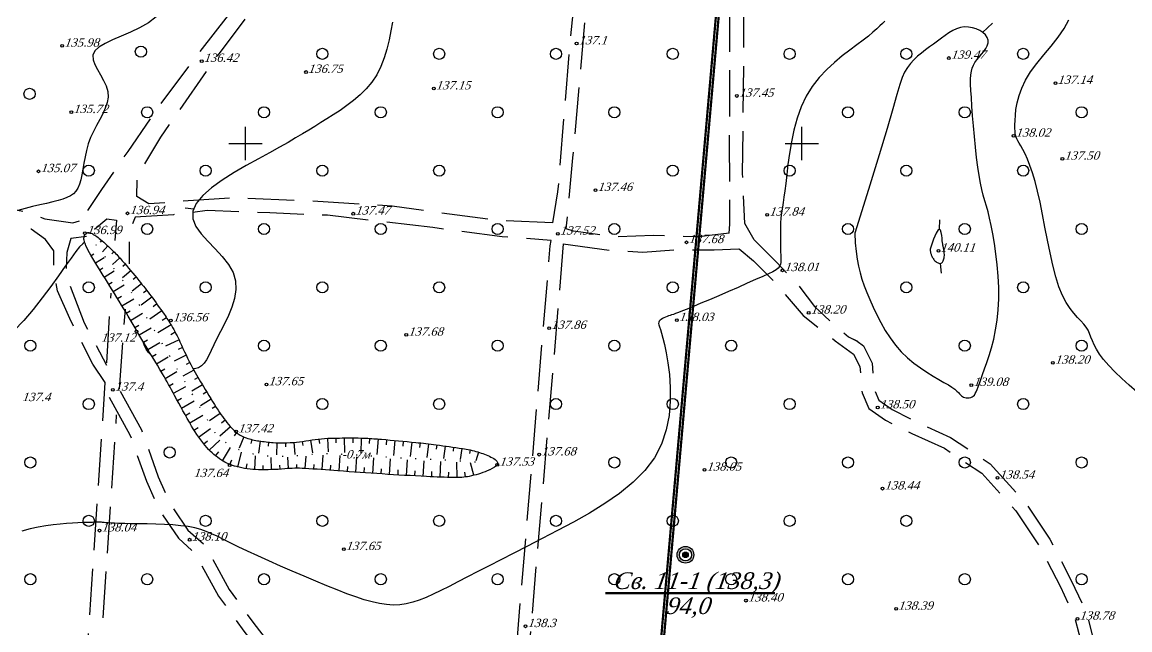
# Model space of a CAD drawing. Header units: millimetres. Extents: x 1400 to 4853, y -623 to 1865.
# Drawn here: x 2636.3 to 2755.8, y 1560.8 to 1626.4 of the extents above; entities that cross this region are included whole.
import ezdxf

# ---------------------------------------------------------------- set-up
doc = ezdxf.new("R2010")
doc.units = ezdxf.units.MM
doc.linetypes.add('ADOT1', pattern=[1.6, 0.1, -1.5])
doc.linetypes.add('AHIDDEN4', pattern=[7, 5, -2])
for name, color, linetype in [('CONT-MNR', 7, 'Continuous'), ('кресты', 7, 'Continuous'), ('ПИКЕТЫ', 7, 'Continuous'), ('РАСТИТ', 7, 'Continuous'), ('РЕЛЬЕФ', 7, 'Continuous'), ('Скважины', 7, 'Continuous'), ('Скважины_2011', 7, 'Continuous'), ('СІТУАЦІЯ', 7, 'Continuous')]:
    doc.layers.add(name, color=color, linetype=linetype)
doc.styles.add('universw', font='timesi.ttf', dxfattribs={"oblique": 10})

# ---------------------------------------------------------------- blocks, each defined once
blk = doc.blocks.new('372')
blk.add_circle((0, 0), 1)
blk = doc.blocks.new('368')
at = {"color": 0, "linetype": 'Continuous'}
blk.add_blockref('372', (0, 0), dxfattribs=at)
blk = doc.blocks.new('Свкажины')
at = {"layer": 'Скважины', "linetype": 'Continuous'}
h = blk.add_hatch(color=5, dxfattribs=at)
h.paths.add_polyline_path([(-3, 0, 1), (3, 0, 1)])
h.paths.add_polyline_path([(2.2, 0, -1), (-2.2, 0, -1)], flags=16)
at = {"layer": 'Скважины', "linetype": 'Continuous', "lineweight": 50}
h = blk.add_hatch(color=2, dxfattribs=at)
edge = h.paths.add_edge_path()
edge.add_arc((0, 0), 1, 0, 360)
at = {"layer": 'Скважины', "color": 0, "linetype": 'Continuous'}
for radius in [3, 2.2, 1]:
    blk.add_circle((0, 0), radius, dxfattribs=at)

msp = doc.modelspace()

# ---------------------------------------------------------------- linework, layer by layer
at = {"color": 6, "linetype": 'Continuous', "lineweight": 60, "flags": 128}
msp.add_lwpolyline([(3144.4144, 1622.5005, 0.24, 0.24, 0), (3032.8199, 1555.7907, 0.24, 0.24, 0), (3018.8744, 1523.7908, 0.24, 0.24, 0), (2987.3207, 1481.6199, 0.24, 0.24, 0), (2991.6614, 1385.4672, 0.24, 0.24, 0), (2843.9613, 1431.7361, 0.24, 0.24, 0), (2695.2589, 1447.0788, 0.24, 0.24, 0), (2711.2688, 1628.8933, 0.24, 0.24, 0), (2712.5497, 1675.7396, 0, 0, 0), (2806.1021, 1678.0284, 0.24, 0.24, 0), (2909.7376, 1712.7799, 0.24, 0.24, 0), (2967.6908, 1719.2535, 0.24, 0.24, 0), (3085.4663, 1716.8193, 0.24, 0.24, 0), (3121.1623, 1734.8067, 0.24, 0.24, 0), (3144.4153, 1734.688, 0.24, 0.24, 0)], format="xyseb", dxfattribs=at)
at = {"color": 1, "linetype": 'Continuous', "lineweight": 211, "const_width": 0.24, "flags": 128}
msp.add_lwpolyline([(2712.8418, 1675.4467), (2806.1546, 1677.7296), (2909.8027, 1712.4853), (2967.7044, 1718.9532), (3084.808, 1716.5431), (3133.365, 1615.9104), (3032.5835, 1555.9992), (3018.6133, 1523.9427), (2987.0162, 1481.7136), (2991.3424, 1385.8815), (2844.0222, 1432.0314), (2695.5837, 1447.3469), (2711.5685, 1628.8761)], close=True, dxfattribs=at)
at = {"layer": 'CONT-MNR', "color": 30, "linetype": 'Continuous', "flags": 128}
for points in [[(2650.7361, 1626.9687), (2649.8857, 1626.3296), (2648.9376, 1625.7799), (2647.9436, 1625.3004), (2646.9555, 1624.872), (2646.0253, 1624.4757), (2645.2049, 1624.0924), (2644.5461, 1623.703), (2644.1009, 1623.2885), (2643.9035, 1622.834), (2643.9186, 1622.3411), (2644.0931, 1621.8157), (2644.3739, 1621.2637), (2644.7081, 1620.6909), (2645.0427, 1620.1032), (2645.3246, 1619.5065), (2645.5009, 1618.9064), (2645.5319, 1618.3076), (2645.4321, 1617.7083), (2645.2292, 1617.1054), (2644.951, 1616.4959), (2644.6254, 1615.8766), (2644.2801, 1615.2445), (2643.9429, 1614.5964), (2643.6417, 1613.9293), (2643.3975, 1613.2427), (2643.2048, 1612.5469), (2643.0513, 1611.8545), (2642.9248, 1611.1784), (2642.8128, 1610.5315), (2642.7032, 1609.9265), (2642.5838, 1609.3762), (2642.4421, 1608.8936), (2642.267, 1608.4874), (2642.0513, 1608.1507), (2641.789, 1607.8727), (2641.4739, 1607.6426), (2641.0999, 1607.4494), (2640.661, 1607.2822), (2640.151, 1607.1304), (2639.5638, 1606.9829), (2638.8977, 1606.83), (2638.1685, 1606.6663), (2637.3967, 1606.4874), (2636.6023, 1606.289), (2635.8057, 1606.0668)], [(2729.3307, 1626.5007), (2729.0726, 1626.2571), (2728.7829, 1625.9775), (2728.4457, 1625.6588), (2728.0451, 1625.2983), (2727.5651, 1624.8931), (2726.9897, 1624.4401), (2726.3105, 1623.9359), (2725.5486, 1623.374), (2724.7328, 1622.7476), (2723.8918, 1622.0494), (2723.0542, 1621.2726), (2722.2488, 1620.4101), (2721.5041, 1619.4549), (2720.849, 1618.3999), (2720.305, 1617.2449), (2719.8651, 1616.0167), (2719.5155, 1614.7488), (2719.242, 1613.4748), (2719.0309, 1612.2281), (2718.8679, 1611.0424), (2718.7393, 1609.9512), (2718.6309, 1608.988), (2718.5313, 1608.1763), (2718.4389, 1607.4992), (2718.3546, 1606.9299), (2718.2792, 1606.4414), (2718.2136, 1606.0068), (2718.1587, 1605.5993), (2718.1153, 1605.1918), (2718.0845, 1604.7576), (2718.0663, 1604.2769), (2718.059, 1603.7593), (2718.0599, 1603.2213), (2718.0665, 1602.6797), (2718.0763, 1602.1511), (2718.0867, 1601.6524), (2718.0951, 1601.2001), (2718.0991, 1600.8109), (2718.0931, 1600.4957), (2718.06, 1600.2415), (2717.9796, 1600.0297), (2717.8318, 1599.8414), (2717.5965, 1599.6579), (2717.2535, 1599.4604), (2716.7828, 1599.2302), (2716.1641, 1598.9485), (2715.3875, 1598.6026), (2714.4836, 1598.2042), (2713.4933, 1597.771), (2712.4572, 1597.3208), (2711.4163, 1596.8712), (2710.4112, 1596.4402), (2709.4829, 1596.0453), (2708.672, 1595.7043), (2708.0089, 1595.4303), (2707.4827, 1595.2181), (2707.072, 1595.0575), (2706.7553, 1594.9387), (2706.5112, 1594.8515), (2706.3183, 1594.7861), (2706.1552, 1594.7324), (2706.0005, 1594.6805), (2705.8376, 1594.622), (2705.6688, 1594.5556), (2705.5014, 1594.4814), (2705.3424, 1594.3998), (2705.1991, 1594.3109), (2705.0787, 1594.2152), (2704.9882, 1594.1127), (2704.9348, 1594.0038), (2704.9239, 1593.8844), (2704.9532, 1593.7331), (2705.0183, 1593.524), (2705.1152, 1593.2315), (2705.2397, 1592.8298), (2705.3875, 1592.2932), (2705.5545, 1591.5958), (2705.7364, 1590.7119), (2705.9238, 1589.6266), (2706.0853, 1588.3684), (2706.1844, 1586.9765), (2706.1845, 1585.4902), (2706.0491, 1583.9488), (2705.7416, 1582.3917), (2705.2253, 1580.858), (2704.4636, 1579.3871), (2703.4341, 1578.0106), (2702.1706, 1576.7293), (2700.7206, 1575.5363), (2699.1322, 1574.4248), (2697.453, 1573.388), (2695.7309, 1572.4189), (2694.0136, 1571.5108), (2692.349, 1570.6566), (2690.7763, 1569.8508), (2689.3009, 1569.0917), (2687.9196, 1568.3789), (2686.6292, 1567.7119), (2685.4266, 1567.0904), (2684.3086, 1566.5139), (2683.272, 1565.9819), (2682.3137, 1565.494), (2681.4289, 1565.0506), (2680.6069, 1564.6545), (2679.8352, 1564.3097), (2679.1015, 1564.0198), (2678.3933, 1563.7887), (2677.6983, 1563.6201), (2677.0042, 1563.5177), (2676.2984, 1563.4855), (2675.5695, 1563.5257), (2674.8088, 1563.6361), (2674.0084, 1563.8129), (2673.1606, 1564.0523), (2672.2576, 1564.3507), (2671.2913, 1564.7042), (2670.2542, 1565.1093), (2669.1382, 1565.5622), (2667.9417, 1566.0577), (2666.6876, 1566.5855), (2665.4047, 1567.1337), (2664.1221, 1567.6905), (2662.8687, 1568.2441), (2661.6734, 1568.7825), (2660.5652, 1569.2941), (2659.5731, 1569.7669), (2658.7161, 1570.1915), (2657.9732, 1570.5679), (2657.3137, 1570.8984), (2656.7066, 1571.1854), (2656.1213, 1571.4311), (2655.5268, 1571.638), (2654.8923, 1571.8083), (2654.187, 1571.9444), (2653.3899, 1572.049), (2652.5194, 1572.1262), (2651.6036, 1572.1808), (2650.6709, 1572.2173), (2649.7494, 1572.2401), (2648.8674, 1572.254), (2648.0531, 1572.2636), (2647.3348, 1572.2733), (2646.7335, 1572.2868), (2646.2422, 1572.3038), (2645.8468, 1572.3232), (2645.5329, 1572.3438), (2645.2866, 1572.3643), (2645.0935, 1572.3834), (2644.9395, 1572.4001), (2644.8105, 1572.4131), (2644.6927, 1572.4215), (2644.5744, 1572.4255), (2644.4442, 1572.4257), (2644.2908, 1572.4225), (2644.1031, 1572.4166), (2643.8695, 1572.4084), (2643.5789, 1572.3985), (2643.2199, 1572.3874), (2642.7841, 1572.3749), (2642.2743, 1572.357), (2641.6962, 1572.3291), (2641.0555, 1572.2865), (2640.3579, 1572.2245), (2639.609, 1572.1385), (2638.8146, 1572.0237), (2637.9803, 1571.8754), (2637.1124, 1571.6893), (2636.2191, 1571.4621)], [(2756.5028, 1586.4813), (2755.6917, 1587.2094), (2754.8979, 1587.9384), (2754.1508, 1588.6529), (2753.4798, 1589.3376), (2752.9145, 1589.9771), (2752.475, 1590.5597), (2752.1451, 1591.088), (2751.8997, 1591.5684), (2751.7134, 1592.0073), (2751.5608, 1592.4109), (2751.4166, 1592.7858), (2751.2555, 1593.1381), (2751.0522, 1593.4742), (2750.7877, 1593.8035), (2750.4684, 1594.1466), (2750.1071, 1594.5273), (2749.7163, 1594.9693), (2749.3089, 1595.4962), (2748.8976, 1596.1318), (2748.4951, 1596.8997), (2748.1142, 1597.8237), (2747.7644, 1598.9165), (2747.4433, 1600.148), (2747.1452, 1601.477), (2746.8647, 1602.8624), (2746.5961, 1604.263), (2746.3339, 1605.6378), (2746.0725, 1606.9456), (2745.8062, 1608.1453), (2745.5316, 1609.2045), (2745.2525, 1610.1252), (2744.975, 1610.9181), (2744.7051, 1611.594), (2744.4487, 1612.1637), (2744.2118, 1612.6377), (2744.0004, 1613.027), (2743.8205, 1613.3421), (2743.6763, 1613.5954), (2743.5654, 1613.8057), (2743.4836, 1613.9932), (2743.4267, 1614.1783), (2743.3905, 1614.3814), (2743.371, 1614.6226), (2743.3639, 1614.9224), (2743.3651, 1615.301), (2743.3741, 1615.7738), (2743.4051, 1616.3359), (2743.476, 1616.9774), (2743.6049, 1617.6886), (2743.8096, 1618.4596), (2744.108, 1619.2805), (2744.5181, 1620.1414), (2745.0578, 1621.0326), (2745.732, 1621.945), (2746.493, 1622.8732), (2747.2801, 1623.8128), (2748.0325, 1624.7593), (2748.6895, 1625.7081), (2749.1903, 1626.6547)], [(2726.0768, 1603.6195), (2726.1377, 1602.5604), (2726.2242, 1601.6279), (2726.3381, 1600.7959), (2726.4813, 1600.0382), (2726.6556, 1599.3287), (2726.8629, 1598.6412), (2727.1051, 1597.9495), (2727.384, 1597.2274), (2727.7014, 1596.4558), (2728.0586, 1595.6438), (2728.4566, 1594.8073), (2728.8966, 1593.9625), (2729.3799, 1593.1255), (2729.9074, 1592.3121), (2730.4803, 1591.5387), (2731.0999, 1590.8211), (2731.7638, 1590.172), (2732.4569, 1589.59), (2733.1605, 1589.0703), (2733.8559, 1588.6078), (2734.5246, 1588.1978), (2735.148, 1587.8354), (2735.7074, 1587.5157), (2736.1842, 1587.2338), (2736.5655, 1586.9853), (2736.861, 1586.7675), (2737.0861, 1586.5782), (2737.2563, 1586.4153), (2737.387, 1586.2764), (2737.4936, 1586.1594), (2737.5915, 1586.0622), (2737.6961, 1585.9823), (2737.8194, 1585.9184), (2737.9597, 1585.8713), (2738.1118, 1585.8426), (2738.2706, 1585.8339), (2738.4308, 1585.8469), (2738.5873, 1585.883), (2738.7349, 1585.9438), (2738.8684, 1586.031), (2738.9848, 1586.1471), (2739.0891, 1586.2985), (2739.1886, 1586.4924), (2739.2904, 1586.7364), (2739.4016, 1587.0377), (2739.5295, 1587.4036), (2739.6813, 1587.8416), (2739.864, 1588.359), (2740.0816, 1588.9614), (2740.3241, 1589.6474), (2740.5784, 1590.4141), (2740.8312, 1591.2585), (2741.0695, 1592.1775), (2741.2799, 1593.1681), (2741.4492, 1594.2273), (2741.5642, 1595.352), (2741.6155, 1596.5355), (2741.6079, 1597.7564), (2741.5502, 1598.9894), (2741.451, 1600.2095), (2741.3189, 1601.3914), (2741.1626, 1602.5099), (2740.9907, 1603.5399), (2740.812, 1604.4562), (2740.6336, 1605.2437), (2740.4577, 1605.9276), (2740.285, 1606.5429), (2740.116, 1607.1249), (2739.9514, 1607.7088), (2739.792, 1608.3298), (2739.6385, 1609.023), (2739.4914, 1609.8237), (2739.3516, 1610.7551), (2739.22, 1611.7931), (2739.0975, 1612.9017), (2738.9853, 1614.0449), (2738.8842, 1615.1867), (2738.7953, 1616.291), (2738.7196, 1617.3218), (2738.6581, 1618.2431), (2738.6124, 1619.028), (2738.5858, 1619.6863), (2738.5824, 1620.2368), (2738.6061, 1620.6983), (2738.6611, 1621.0896), (2738.7512, 1621.4297), (2738.8804, 1621.7374), (2739.0528, 1622.0315), (2739.2685, 1622.3276), (2739.5119, 1622.6276), (2739.7636, 1622.9303), (2740.0042, 1623.2345), (2740.2143, 1623.5388), (2740.3744, 1623.8419), (2740.4652, 1624.1427), (2740.4673, 1624.4396), (2740.3669, 1624.7303), (2740.1734, 1625.0071), (2739.9019, 1625.2609), (2739.5674, 1625.4828), (2739.1852, 1625.6638), (2738.7702, 1625.7951), (2738.3375, 1625.8675), (2737.9023, 1625.8722), (2737.4765, 1625.8035), (2737.0603, 1625.6682), (2736.6505, 1625.4765), (2736.244, 1625.2387), (2735.838, 1624.9649), (2735.4292, 1624.6652), (2735.0147, 1624.3498), (2734.5914, 1624.029), (2734.1581, 1623.7099), (2733.721, 1623.3881), (2733.288, 1623.0562), (2732.867, 1622.7069), (2732.466, 1622.3328), (2732.093, 1621.9265), (2731.7558, 1621.4807), (2731.4626, 1620.9879), (2731.2102, 1620.4197), (2730.9523, 1619.6626), (2730.6316, 1618.5821), (2730.1905, 1617.0437), (2729.5719, 1614.9128), (2728.7183, 1612.0548), (2727.5724, 1608.3352), (2726.0768, 1603.6195)], [(2734.2113, 1601.9085), (2734.2174, 1601.8036), (2734.2259, 1601.7112), (2734.2372, 1601.6287), (2734.2514, 1601.5536), (2734.2687, 1601.4833), (2734.2892, 1601.4152), (2734.3132, 1601.3466), (2734.3409, 1601.2751), (2734.3724, 1601.1986), (2734.4081, 1601.1179), (2734.4486, 1601.0346), (2734.4942, 1600.9499), (2734.5454, 1600.8654), (2734.6026, 1600.7825), (2734.6662, 1600.7026), (2734.7367, 1600.6271), (2734.8141, 1600.5576), (2734.8969, 1600.4958), (2734.9834, 1600.4432), (2735.0714, 1600.4015), (2735.1593, 1600.3726), (2735.2451, 1600.358), (2735.3269, 1600.3595), (2735.4029, 1600.3788), (2735.4715, 1600.4169), (2735.5323, 1600.4725), (2735.5855, 1600.5437), (2735.6311, 1600.6286), (2735.669, 1600.7254), (2735.6994, 1600.8319), (2735.7222, 1600.9465), (2735.7375, 1601.067), (2735.7454, 1601.1916), (2735.7468, 1601.3181), (2735.7426, 1601.4443), (2735.7338, 1601.5678), (2735.7213, 1601.6866), (2735.7062, 1601.7982), (2735.6893, 1601.9006), (2735.6716, 1601.9915), (2735.6538, 1602.0706), (2735.6358, 1602.1457), (2735.6171, 1602.2268), (2735.5972, 1602.3235), (2735.5757, 1602.4458), (2735.5523, 1602.6035), (2735.5263, 1602.8064), (2735.4975, 1603.0642), (2735.4635, 1603.3745), (2735.4153, 1603.6846), (2735.3418, 1603.9298), (2735.232, 1604.0451), (2735.075, 1603.9655), (2734.8599, 1603.6262), (2734.5757, 1602.9621), (2734.2113, 1601.9085)]]:
    msp.add_lwpolyline(points, dxfattribs=at)
at = {"layer": 'CONT-MNR', "color": 30, "linetype": 'Continuous', "elevation": 41.1}
for points in [[(2676.2144, 1626.4063), (2676.052, 1625.4522), (2675.8576, 1624.4735), (2675.6192, 1623.4908), (2675.3249, 1622.5244), (2674.9624, 1621.5951), (2674.5197, 1620.7233), (2673.9897, 1619.925), (2673.3845, 1619.198), (2672.7213, 1618.5358), (2672.0171, 1617.9316), (2671.2891, 1617.3789), (2670.5544, 1616.8709), (2669.83, 1616.401), (2669.1331, 1615.9626), (2668.4737, 1615.548), (2667.8332, 1615.1458), (2667.1859, 1614.7438), (2666.5064, 1614.3295), (2665.7688, 1613.8906), (2664.9476, 1613.4149), (2664.0172, 1612.8898), (2662.9518, 1612.3032), (2661.7418, 1611.6467), (2660.4416, 1610.9281), (2659.1213, 1610.1593), (2657.8512, 1609.3522), (2656.7016, 1608.5187), (2655.7427, 1607.6707), (2655.0448, 1606.82), (2654.6781, 1605.9785), (2654.6875, 1605.1549), (2655.0153, 1604.3452), (2655.5788, 1603.542), (2656.2949, 1602.7381), (2657.0807, 1601.9263), (2657.8532, 1601.0992), (2658.5294, 1600.2496), (2659.0265, 1599.3702), (2659.2822, 1598.4575), (2659.3179, 1597.5221), (2659.1757, 1596.5784), (2658.8977, 1595.641), (2658.526, 1594.7242), (2658.1026, 1593.8425), (2657.6699, 1593.0102), (2657.2697, 1592.2418), (2656.9337, 1591.5495), (2656.6507, 1590.9365), (2656.3991, 1590.404), (2656.1573, 1589.953), (2655.9035, 1589.5846), (2655.6162, 1589.3), (2655.2735, 1589.1002), (2654.8539, 1588.9862), (2654.721, 1588.9787)], [(2643.0097, 1602.631), (2642.7953, 1602.4714), (2642.4617, 1602.1277), (2642.0506, 1601.6236), (2641.5388, 1600.9347), (2640.9097, 1600.0489), (2640.1717, 1599.0025), (2639.3398, 1597.8442), (2638.429, 1596.6226), (2637.4541, 1595.3863), (2636.43, 1594.1839), (2635.3716, 1593.064)], [(2650.2204, 1590.4159), (2649.882, 1590.7337), (2649.6243, 1591.086), (2649.4445, 1591.4678), (2649.3249, 1591.888), (2649.3168, 1591.9373)]]:
    msp.add_lwpolyline(points, dxfattribs=at)
at = {"layer": 'CONT-MNR', "color": 30, "linetype": 'Continuous', "flags": 128}
for points, elevation in [([(2739.8702, 1625.2819), (2740.9356, 1626.2861)], 41.7), ([(2654.7736, 1606.1977), (2653.8387, 1606.3094)], 41.1), ([(2735.232, 1604.0451), (2735.2751, 1605.0693)], 42), ([(2735.3032, 1600.3591), (2735.4184, 1599.2855)], 42)]:
    msp.add_lwpolyline(points, dxfattribs=dict(at, elevation=elevation))
at = {"layer": 'кресты', "color": 3, "linetype": 'Continuous'}
for p, q in [((2660.3623, 1611.5067), (2660.3623, 1615.1067)), ((2720.3623, 1611.5067), (2720.3623, 1615.1067)), ((2658.5623, 1613.3067), (2662.1623, 1613.3067)), ((2718.5623, 1613.3067), (2722.1623, 1613.3067))]:
    msp.add_line(p, q, dxfattribs=at)
at = {"layer": 'ПИКЕТЫ', "color": 7, "linetype": 'Continuous'}
for centre in [(2640.5859, 1623.8347), (2696.0781, 1624.0833), (2655.6308, 1622.1912), (2736.231, 1622.5203), (2666.8878, 1621.0065), (2680.6733, 1619.2217), (2747.7272, 1619.8181), (2713.3616, 1618.4232), (2641.5685, 1616.6698), (2743.2189, 1614.1134), (2748.4786, 1611.6364), (2638.0313, 1610.29), (2698.1209, 1608.2636), (2647.6393, 1605.7579), (2671.9848, 1605.7184), (2716.6408, 1605.6042), (2643.0291, 1603.6051), (2694.0533, 1603.5573), (2707.9373, 1602.6286), (2735.1061, 1601.7203), (2718.2697, 1599.6064), (2652.3093, 1594.1922), (2706.8946, 1594.219), (2721.1101, 1595.0269), (2648.601, 1592.9906), (2693.1104, 1593.3726), (2677.7027, 1592.6372), (2747.457, 1589.6146), (2662.6223, 1587.2917), (2738.6566, 1587.2159), (2646.044, 1586.7164), (2728.5569, 1584.7982), (2659.339, 1582.2037), (2692.0413, 1579.7158), (2658.652, 1578.5847), (2687.5219, 1578.6074), (2709.8815, 1578.0768), (2741.4703, 1577.2073), (2729.0825, 1576.0458), (2644.6058, 1571.5155), (2654.3323, 1570.5343), (2670.9552, 1569.5079), (2714.3481, 1563.9571), (2730.5427, 1563.0652), (2750.104, 1561.9968), (2690.5618, 1561.1885)]:
    msp.add_circle(centre, 0.15, dxfattribs=at)
at = {"layer": 'РЕЛЬЕФ', "color": 7, "linetype": 'Continuous'}
for p, q in [((2643.2678, 1603.6436), (2643.2713, 1603.6354)), ((2642.9474, 1602.8672), (2642.9562, 1602.8691)), ((2644.1041, 1603.3914), (2644.0899, 1603.3684)), ((2644.8301, 1602.8425), (2644.6735, 1602.6625)), ((2643.2647, 1602.0155), (2643.289, 1602.0272)), ((2643.6982, 1601.2142), (2643.9871, 1601.386)), ((2645.5082, 1602.2338), (2644.923, 1601.6017)), ((2646.1672, 1601.6043), (2645.936, 1601.3709)), ((2644.1663, 1600.4324), (2645.1104, 1601.0014)), ((2646.7971, 1600.9459), (2646.0004, 1600.2237)), ((2647.3955, 1600.2587), (2647.1079, 1600.0129)), ((2644.6391, 1599.6533), (2644.9765, 1599.8594)), ((2645.1165, 1598.877), (2646.1881, 1599.5405)), ((2647.9842, 1599.563), (2647.0723, 1598.7992)), ((2648.5659, 1598.8615), (2648.2462, 1598.5991)), ((2645.5983, 1598.1035), (2645.9731, 1598.3371)), ((2646.0785, 1597.3289), (2647.2594, 1598.0572)), ((2649.14, 1598.1538), (2648.1289, 1597.3463)), ((2646.5549, 1596.5521), (2646.9662, 1596.803)), ((2647.0277, 1595.773), (2648.2958, 1596.5385)), ((2650.2531, 1596.7107), (2649.1002, 1595.8514)), ((2649.7026, 1597.4369), (2649.3438, 1597.1602)), ((2650.7924, 1595.9761), (2650.3825, 1595.6796)), ((2647.4968, 1594.9917), (2647.924, 1595.2469)), ((2647.9639, 1594.2093), (2649.2429, 1594.9723)), ((2651.3212, 1595.2339), (2650.0229, 1594.3228)), ((2651.837, 1594.4826), (2651.3814, 1594.1808)), ((2648.4306, 1593.4265), (2648.8562, 1593.68)), ((2648.8969, 1592.6435), (2650.1713, 1593.4018)), ((2652.3254, 1593.7133), (2650.9037, 1592.8489)), ((2652.7777, 1592.9223), (2652.2914, 1592.6625)), ((2649.3626, 1591.8602), (2649.7868, 1592.1123)), ((2649.8281, 1591.0767), (2651.0988, 1591.8313)), ((2653.184, 1592.1067), (2651.7297, 1591.4337)), ((2650.2933, 1590.2931), (2650.7163, 1590.5441)), ((2653.5603, 1591.2768), (2653.1024, 1591.0644)), ((2650.7582, 1589.5093), (2652.0256, 1590.2608)), ((2653.9535, 1590.4547), (2652.6619, 1589.818)), ((2654.3661, 1589.6421), (2653.9566, 1589.4281)), ((2651.2228, 1588.7253), (2651.6448, 1588.9753)), ((2651.685, 1587.9399), (2652.9586, 1588.6786)), ((2654.7974, 1588.8394), (2653.6126, 1588.1879)), ((2652.1364, 1587.1482), (2652.5682, 1587.3903)), ((2652.576, 1586.35), (2653.9046, 1587.069)), ((2655.7008, 1587.2565), (2654.5595, 1586.5809)), ((2655.2428, 1588.0444), (2654.857, 1587.8241)), ((2653.0082, 1585.5477), (2653.4605, 1585.7929)), ((2656.6466, 1585.6985), (2655.5046, 1584.9899)), ((2656.1699, 1586.4752), (2655.7906, 1586.2449)), ((2653.4454, 1584.7481), (2654.8214, 1585.507)), ((2657.1308, 1584.9265), (2656.7468, 1584.683)), ((2653.8884, 1583.9517), (2654.3517, 1584.2117)), ((2654.3371, 1583.1586), (2655.7364, 1583.957)), ((2657.6261, 1584.1616), (2656.4702, 1583.3771)), ((2658.1595, 1583.4229), (2657.7694, 1583.1235)), ((2654.7981, 1582.3725), (2655.2558, 1582.6569)), ((2655.3029, 1581.614), (2656.5914, 1582.531)), ((2658.7351, 1582.7165), (2657.6018, 1581.7231)), ((2655.8542, 1580.8885), (2656.2494, 1581.2088)), ((2656.4529, 1580.2019), (2657.5763, 1581.2862)), ((2659.4, 1582.0955), (2659.1192, 1581.7273)), ((2660.1815, 1581.6311), (2659.6586, 1580.4302)), ((2661.0469, 1581.3486), (2660.9389, 1580.9241)), ((2661.9413, 1581.1763), (2661.7544, 1579.8591)), ((2662.846, 1581.067), (2662.8019, 1580.6254)), ((2663.7546, 1580.9984), (2663.6994, 1579.6954)), ((2664.6657, 1580.9943), (2664.6782, 1580.5624)), ((2665.5756, 1581.0435), (2665.6785, 1579.7416)), ((2666.4818, 1581.138), (2666.5387, 1580.6997)), ((2667.3826, 1581.2758), (2667.5978, 1579.926)), ((2668.2858, 1581.3968), (2668.3369, 1580.9261)), ((2669.1938, 1581.4727), (2669.2798, 1580.0044)), ((2670.1045, 1581.5041), (2670.1132, 1580.9975)), ((2671.0157, 1581.5157), (2671.0289, 1579.9393)), ((2671.927, 1581.5193), (2671.9268, 1580.9766)), ((2672.8382, 1581.509), (2672.7895, 1579.8416)), ((2673.7485, 1581.4662), (2673.7153, 1580.9065)), ((2674.6577, 1581.4039), (2674.5272, 1579.7269)), ((2675.5658, 1581.3272), (2675.5172, 1580.7731)), ((2676.4734, 1581.2459), (2676.3236, 1579.6062)), ((2677.3808, 1581.1613), (2677.3297, 1580.6247)), ((2678.2878, 1581.0732), (2678.1321, 1579.5008)), ((2679.1944, 1580.9806), (2679.1398, 1580.4709)), ((2657.1248, 1579.5871), (2657.4661, 1580.0099)), ((2657.8678, 1579.0604), (2658.7444, 1580.4921)), ((2659.5478, 1578.374), (2659.9382, 1579.9748)), ((2680.1, 1580.8782), (2679.9244, 1579.4024)), ((2681.0042, 1580.7653), (2680.9428, 1580.2943)), ((2681.9075, 1580.6443), (2681.7226, 1579.3005)), ((2682.8098, 1580.5169), (2682.7486, 1580.0939)), ((2683.7113, 1580.3832), (2683.5299, 1579.1893)), ((2684.607, 1580.2162), (2684.5248, 1579.8507)), ((2685.4879, 1579.9837), (2685.2, 1579.0407)), ((2658.6801, 1578.6495), (2658.8926, 1579.1704)), ((2660.4416, 1578.1977), (2660.5202, 1578.7172)), ((2661.3476, 1578.1017), (2661.439, 1579.5962)), ((2662.2585, 1578.079), (2662.2593, 1578.547)), ((2663.1696, 1578.0938), (2663.1242, 1579.42)), ((2664.0796, 1578.1413), (2664.05, 1578.5632)), ((2664.9881, 1578.2131), (2664.9116, 1579.4254)), ((2665.8988, 1578.2413), (2665.8993, 1578.6521)), ((2666.8094, 1578.211), (2666.8903, 1579.552)), ((2667.719, 1578.1541), (2667.7509, 1578.6455)), ((2668.6282, 1578.093), (2668.7373, 1579.6626)), ((2669.5372, 1578.0277), (2669.5773, 1578.5698)), ((2670.4459, 1577.9584), (2670.574, 1579.6067)), ((2672.2634, 1577.8219), (2672.3847, 1579.495)), ((2674.0815, 1577.6947), (2674.1947, 1579.375)), ((2675.9003, 1577.577), (2676.0045, 1579.2551)), ((2677.7198, 1577.4689), (2677.8154, 1579.1534)), ((2679.5397, 1577.3704), (2679.6268, 1579.0632)), ((2681.3604, 1577.2864), (2681.4272, 1578.9765)), ((2683.1821, 1577.2318), (2683.1629, 1578.894)), ((2684.9827, 1577.4834), (2684.6465, 1578.8283)), ((2686.3458, 1579.6774), (2686.3424, 1579.6691)), ((2687.1606, 1579.2731), (2687.1453, 1579.2508)), ((2687.4782, 1578.5488), (2687.4718, 1578.5551)), ((2671.3545, 1577.889), (2671.3962, 1578.4433)), ((2673.1724, 1577.7571), (2673.2115, 1578.3167)), ((2674.9909, 1577.6347), (2675.0271, 1578.1941)), ((2676.81, 1577.5217), (2676.8433, 1578.0818)), ((2678.6297, 1577.4184), (2678.6601, 1577.9815)), ((2680.4499, 1577.3255), (2680.4761, 1577.8902)), ((2682.2711, 1577.2535), (2682.2895, 1577.8135)), ((2684.09, 1577.302), (2684.0153, 1577.8214)), ((2685.8572, 1577.739), (2685.8543, 1577.7475)), ((2686.7063, 1578.0684), (2686.6947, 1578.0928))]:
    msp.add_line(p, q, dxfattribs=at)
at = {"layer": 'РЕЛЬЕФ', "color": 7, "linetype": 'Continuous', "flags": 128}
msp.add_lwpolyline([(2643.2678, 1603.6436, -0.2168393), (2643.6601, 1603.6351, -0.0654372), (2644.7036, 1602.9519, -0.01592335), (2646.0871, 1601.6832, -0.02099764), (2647.0625, 1600.6461, -0.0075886), (2648.8525, 1598.5106, -0.00991221), (2650.165, 1596.8287, -0.00947978), (2651.5771, 1594.8665, -0.01562647), (2652.3732, 1593.6345, -0.03127476), (2653.2897, 1591.8733, 0.02007441), (2654.6551, 1589.0997, 0.01021958), (2655.8177, 1587.06, 0.00796753), (2657.4029, 1584.4999, 0.03488633), (2658.7056, 1582.7506, 0.06477117), (2659.5823, 1581.9635, 0.06770647), (2660.4443, 1581.5288, 0.04628411), (2661.813, 1581.1949, 0.01752761), (2663.3467, 1581.0227, 0.02387403), (2664.4796, 1580.9899, 0.03744767), (2667.1955, 1581.2449, -0.03738895), (2669.9157, 1581.5007, -0.00562859), (2672.244, 1581.5187, -0.01191417), (2673.3438, 1581.4886, -0.00848147), (2675.0258, 1581.3738, -0.00385903), (2678.7152, 1581.0304, -0.00712975), (2680.922, 1580.776, -0.00552797), (2683.759, 1580.3759, -0.03454667), (2685.4218, 1580.0037, -0.03881643), (2686.8378, 1579.4595, -0.07336867), (2687.4086, 1579.0766, -0.16623169), (2687.5583, 1578.805, -0.28020276), (2687.448, 1578.5222, -0.06871114), (2686.4447, 1577.9541, -0.04434353), (2684.4858, 1577.3707, -0.05728308), (2682.9075, 1577.2341, -0.00556495), (2679.8995, 1577.3521, -0.00349352), (2675.1124, 1577.6268, -0.00339584), (2670.327, 1577.9677, 0.00451564), (2666.7278, 1578.2159, 0.03764336), (2664.5972, 1578.1831, -0.02813233), (2661.7494, 1578.085, -0.05869133), (2659.3777, 1578.417, -0.07942797), (2657.7536, 1579.1323, -0.06966479), (2656.2117, 1580.4643, -0.04937281), (2654.5439, 1582.7977, -0.00756237), (2652.7059, 1586.1087, 0.01076375), (2651.3996, 1588.4268, 0.00042312), (2649.1891, 1592.1522, 0.00054565), (2647.4694, 1595.0376, 0.00503299), (2645.4638, 1598.3189, -0.00562628), (2643.6732, 1601.2563, -0.0281225), (2643.147, 1602.2671, -0.05103985), (2642.9481, 1602.8638, -0.06753639), (2642.9306, 1603.0691, -0.05538396), (2642.9708, 1603.3167, -0.11706114), (2643.0757, 1603.5067, -0.10746023)], format="xyb", close=True, dxfattribs=at)
at = {"layer": 'РЕЛЬЕФ', "color": 7, "linetype": 'ADOT1', "flags": 128}
msp.add_lwpolyline([(2644.1944, 1602.3884, -0.0095858), (2647.6422, 1597.7898, -0.0226127), (2648.9759, 1595.7496, -0.00029465), (2652.6068, 1589.5972, 0.00051838), (2654.6722, 1586.1011, 0.00053287), (2656.1229, 1583.6573, 0.00097074), (2656.9232, 1582.3182, 0.0946977), (2657.8315, 1581.3023, 0.06547441), (2659.5324, 1580.3246, 0.04846346), (2661.2837, 1579.7941, 0.04222573), (2663.3694, 1579.5578, 0.03615964), (2667.0663, 1579.7199, -0.04306557), (2670.1736, 1579.8134, -0.00345281), (2674.5972, 1579.5346, 0.00482149), (2677.7656, 1579.3437, 0.00064955), (2679.7547, 1579.2456, -0.00040013), (2682.9839, 1579.0881, -0.00501222), (2683.4994, 1579.0573, -0.00153289), (2685.1837, 1578.9347)], format="xyb", dxfattribs=at)
at = {"layer": 'Скважины_2011', "color": 0, "linetype": 'Continuous', "lineweight": 50}
msp.add_line((2699.201, 1564.7672), (2717.4568, 1564.764), dxfattribs=at)
at = {"layer": 'СІТУАЦІЯ', "color": 7, "linetype": 'AHIDDEN4', "flags": 128}
for points in [[(2715.2143, 1602.9111), (2714.2228, 1604.6449), (2713.9749, 1610.0447), (2714.1244, 1621.8121), (2714.1215, 1633.4288), (2714.3198, 1639.5716), (2714.719, 1645.9929), (2715.4131, 1650.2532), (2715.1652, 1652.9283), (2713.6283, 1657.04), (2712.0863, 1662.8153), (2712.0863, 1663.2116), (2714.9122, 1663.2116), (2719.0766, 1663.0135), (2721.5059, 1663.1621), (2723.3403, 1663.3603), (2729.2126, 1664.8022), (2733.0796, 1665.5948), (2736.9962, 1666.536), (2739.2272, 1667.6259), (2741.6069, 1668.2699), (2743.937, 1668.468), (2746.5646, 1668.369), (2749.7654, 1668.0188), (2752.4426, 1668.0684), (2756.3096, 1668.0684), (2761.1186, 1668.1179), (2763.4487, 1668.2665), (2766.292, 1669.1198), (2767.2835, 1670.8537), (2767.8784, 1673.826), (2768.523, 1676.3525), (2770.4651, 1679.3884), (2772.6464, 1680.181), (2774.3025, 1680.5382)], [(2712.5399, 1603.6109), (2709.1835, 1603.2116), (2704.3885, 1603.3713), (2700.153, 1603.2116), (2695.7577, 1603.8504), (2694.9585, 1604.09), (2695.6778, 1611.7559), (2696.9564, 1626.3691), (2698.8751, 1646.7883), (2699.5145, 1653.9751), (2699.9309, 1659.1313), (2702.4119, 1660.3511), (2704.7353, 1661.571), (2706.4287, 1662.1219), (2708.4764, 1662.6728), (2709.8941, 1662.8695), (2711.8238, 1657.754), (2713.528, 1652.3837), (2713.0948, 1646.0484), (2712.544, 1638.7883), (2712.587, 1620.3273), (2712.5374, 1613.2433), (2712.5868, 1604.5954), (2712.4876, 1603.6046)], [(2663.2554, 1659.2535), (2661.892, 1656.7625), (2660.6427, 1654.2659), (2660.4273, 1652.7593), (2660.9873, 1649.3156), (2662.0664, 1644.4313), (2663.1003, 1639.0506), (2663.8757, 1636.0374), (2664.0064, 1634.5525), (2663.2741, 1633.0028), (2659.0093, 1627.7943), (2654.9484, 1622.6136), (2651.2005, 1617.5773), (2647.6598, 1612.4321), (2644.8166, 1608.3427), (2643.0072, 1605.5878), (2642.7488, 1605.2865), (2642.4544, 1604.9473)], [(2693.4875, 1604.7352), (2687.4729, 1604.9788), (2676.1753, 1606.5219), (2667.316, 1607.0904), (2658.7818, 1607.4153), (2652.8485, 1607.0092), (2649.9225, 1606.7656), (2648.6221, 1607.5777), (2648.7033, 1609.7705), (2651.223, 1613.9937), (2656.81, 1622.02), (2664.4748, 1632.2751), (2670.8405, 1638.6359), (2675.5582, 1644.3002), (2680.4876, 1648.4582), (2684.4566, 1650.697), (2688.6916, 1652.3272), (2691.5723, 1653.2868), (2694.1971, 1655.0139), (2697.654, 1658.0204), (2698.2942, 1658.4042), (2697.7048, 1647.6465), (2696.743, 1638.2058), (2695.2746, 1623.3066), (2694.0325, 1608.0692), (2693.4875, 1604.7352)], [(2534.7486, 1600.2871), (2537.9405, 1600.156), (2541.2636, 1600.2871), (2544.9365, 1601.292), (2549.1342, 1603.127), (2551.9326, 1604.3941), (2555.54, 1605.627), (2560.5246, 1606.9377), (2565.0721, 1607.462), (2569.7069, 1607.5494), (2574.2981, 1607.4183), (2581.5344, 1607.157), (2589.7985, 1607.4192), (2596.4884, 1607.5066), (2605.9135, 1608.0369), (2613.8237, 1608.4429), (2620.6866, 1608.1791), (2624.963, 1607.6349), (2630.8162, 1606.9851), (2636.5579, 1605.9438), (2638.7257, 1605.164), (2641.7173, 1604.7307), (2642.4544, 1604.9473)], [(2645.2325, 1587.4978), (2643.8799, 1589.4764), (2641.4142, 1594.404), (2640.0655, 1597.3813), (2639.6634, 1599.8728), (2639.6634, 1601.7213), (2638.7786, 1602.9268), (2637.2504, 1604.052), (2628.0577, 1605.8856), (2623.0439, 1606.2709), (2617.5813, 1607.0374), (2610.2908, 1606.9362), (2601.1327, 1606.2775), (2589.3569, 1605.8786), (2579.6519, 1605.7367), (2569.7723, 1606.2352), (2566.1547, 1606.1852), (2560.4664, 1605.4872), (2552.5827, 1603.1438), (2547.2231, 1600.6433), (2542.8322, 1599.2971), (2542.2833, 1598.4495), (2543.4127, 1594.8985), (2544.5012, 1590.9928), (2546.2824, 1587.4332), (2548.32, 1585.0826), (2551.3381, 1582.4624), (2553.3172, 1579.7432), (2554.653, 1576.3814), (2555.5931, 1571.833), (2555.9286, 1570.3124), (2554.6168, 1570.0502), (2553.6549, 1574.4194), (2552.2994, 1578.7448), (2550.8127, 1580.6672), (2548.4516, 1583.0703), (2545.6427, 1585.6684), (2544.156, 1588.1151), (2542.3196, 1592.9649), (2540.9138, 1598.0588), (2540.6078, 1598.8889), (2537.2846, 1598.5394), (2534.8798, 1598.7142)], [(2680.5585, 1604.2128), (2669.1893, 1605.5438), (2662.9914, 1605.8018), (2656.2125, 1606.0599), (2652.5971, 1605.6083), (2648.4652, 1605.3503), (2647.8034, 1603.6721), (2647.8034, 1600.3175)], [(2644.0588, 1604.0592), (2645.4146, 1605.1559), (2646.4476, 1605.0268), (2646.1894, 1601.8658)], [(2687.8359, 1537.7325), (2691.7799, 1584.8794), (2693.2368, 1602.2454), (2693.3278, 1602.8292), (2688.0457, 1603.2392), (2680.5585, 1604.2128)], [(2643.1915, 1603.2577), (2641.5006, 1603.0411), (2641.067, 1601.5248), (2640.9803, 1599.142), (2642.9423, 1593.9232), (2645.3703, 1589.3743)], [(2694.6398, 1602.4652), (2693.5631, 1589.5405), (2690.3259, 1551.5488), (2689.0347, 1536.8003)], [(2694.6398, 1602.4652), (2699.7959, 1601.7717), (2703.2167, 1601.5735), (2706.5879, 1601.8212), (2710.9011, 1601.8212), (2713.6279, 1601.9203)], [(2715.2143, 1602.9111), (2717.6932, 1600.4509), (2720.1671, 1597.798), (2721.7359, 1595.6878), (2723.6065, 1593.9393), (2725.4166, 1592.432), (2726.3821, 1591.9497)], [(2713.6279, 1601.9203), (2715.159, 1600.6318), (2717.3312, 1598.4612), (2720.5292, 1594.7231), (2723.9685, 1592.0099), (2725.9597, 1590.5629), (2726.6283, 1589.2173), (2726.8696, 1586.3836), (2727.5937, 1584.6954), (2729.4039, 1583.4292), (2732.2398, 1581.9822), (2735.7458, 1580.3968), (2739.7964, 1577.6984), (2743.4613, 1573.6509), (2745.9689, 1569.8925), (2748.2613, 1565.4522), (2749.7821, 1562.2705), (2750.6375, 1558.8988), (2751.3979, 1555.7171), (2752.6881, 1553.0872), (2754.2089, 1550.5228), (2754.9218, 1549.2881), (2754.8742, 1546.7237), (2754.8294, 1544.2824), (2755.0195, 1542.6677), (2755.97, 1541.0056), (2757.1106, 1539.8659)], [(2645.3972, 1589.6326), (2645.8493, 1597.124)], [(2646.7513, 1586.7826), (2647.4062, 1595.4047)], [(2725.4703, 1592.3981), (2726.3506, 1591.9746), (2727.0213, 1591.4603), (2727.9516, 1589.5879), (2728.1962, 1586.7154), (2728.6827, 1585.5811), (2730.1009, 1584.5892), (2732.825, 1583.1992), (2736.4025, 1581.5814), (2740.6845, 1578.7289), (2744.529, 1574.4831), (2747.1338, 1570.5789), (2749.4703, 1566.0531), (2751.0577, 1562.7321), (2751.9484, 1559.2217), (2752.6761, 1556.1769), (2753.8765, 1553.7298), (2755.3741, 1551.2046), (2756.2785, 1549.6382), (2756.224, 1546.6988), (2756.1808, 1544.3492), (2756.328, 1543.099), (2757.0521, 1541.8328), (2758.0648, 1540.8209)], [(2639.3318, 1499.5586), (2645.2325, 1587.4978)], [(2645.6509, 1585.922), (2647.8972, 1581.8375), (2649.6886, 1576.8374), (2650.9606, 1573.8982), (2653.1197, 1570.6823), (2654.9558, 1569.0311), (2657.4587, 1564.4318), (2660.1722, 1560.6727), (2663.0011, 1557.0294), (2668.4321, 1552.8221), (2671.8818, 1549.4256)], [(2646.8338, 1586.5725), (2649.1319, 1582.3939), (2650.9448, 1577.3337), (2652.1504, 1574.548), (2654.1471, 1571.574), (2656.0308, 1569.88), (2658.6035, 1565.1524), (2661.253, 1561.482), (2663.9628, 1557.9921), (2669.3222, 1553.8403), (2672.8289, 1550.3876)], [(2640.7858, 1499.2523), (2646.4521, 1584.0017)]]:
    msp.add_lwpolyline(points, dxfattribs=at)

# ---------------------------------------------------------------- block references
at = {"layer": 'РАСТИТ', "color": 7, "xscale": 0.6, "yscale": 0.6, "zscale": 0.6}
for p in [(2649.0722, 1623.2108), (2637.0617, 1618.6546)]:
    msp.add_blockref('368', p, dxfattribs=at)
at = {"layer": 'РАСТИТ', "color": 7, "linetype": 'Continuous', "xscale": 0.6, "yscale": 0.6, "zscale": 0.6}
for p in [(2668.6507, 1622.97), (2681.2507, 1622.97), (2693.8507, 1622.97), (2706.4507, 1622.97), (2719.0507, 1622.97), (2731.6507, 1622.97), (2744.2507, 1622.97), (2649.7507, 1616.67), (2662.3507, 1616.67), (2674.9507, 1616.67), (2687.5507, 1616.67), (2700.1507, 1616.67), (2725.3507, 1616.67), (2737.9507, 1616.67), (2750.5507, 1616.67), (2643.4507, 1610.37), (2656.0507, 1610.37), (2668.6507, 1610.37), (2681.2507, 1610.37), (2706.4507, 1610.37), (2719.0507, 1610.37), (2731.6507, 1610.37), (2744.2507, 1610.37), (2649.7507, 1604.07), (2662.3507, 1604.07), (2674.9507, 1604.07), (2687.5507, 1604.07), (2700.1507, 1604.07), (2725.3507, 1604.07), (2737.9507, 1604.07), (2750.5507, 1604.07), (2643.4507, 1597.77), (2656.0507, 1597.77), (2668.6507, 1597.77), (2681.2507, 1597.77), (2706.4507, 1597.77), (2731.6507, 1597.77), (2744.2507, 1597.77), (2637.1507, 1591.47), (2662.3507, 1591.47), (2674.9507, 1591.47), (2687.5507, 1591.47), (2700.1507, 1591.47), (2712.7507, 1591.47), (2737.9507, 1591.47), (2750.5507, 1591.47), (2643.4507, 1585.17), (2668.6507, 1585.17), (2681.2507, 1585.17), (2693.8507, 1585.17), (2706.4507, 1585.17), (2719.0507, 1585.17), (2744.2507, 1585.17), (2652.1747, 1579.9513), (2637.1507, 1578.87), (2700.1507, 1578.87), (2712.7507, 1578.87), (2725.3507, 1578.87), (2737.9507, 1578.87), (2750.5507, 1578.87), (2643.4507, 1572.57), (2656.0507, 1572.57), (2668.6507, 1572.57), (2681.2507, 1572.57), (2693.8507, 1572.57), (2706.4507, 1572.57), (2719.0507, 1572.57), (2731.6507, 1572.57), (2637.1507, 1566.27), (2649.7507, 1566.27), (2662.3507, 1566.27), (2674.9507, 1566.27), (2687.5507, 1566.27), (2700.1507, 1566.27), (2712.7507, 1566.27), (2725.3507, 1566.27), (2737.9507, 1566.27), (2750.5507, 1566.27)]:
    msp.add_blockref('368', p, dxfattribs=at)
at = {"layer": 'Скважины_2011', "color": 0, "linetype": 'Continuous', "lineweight": 50, "xscale": 0.3, "yscale": 0.3, "zscale": 0.3}
msp.add_blockref('Свкажины', (2707.8223, 1568.9067), dxfattribs=at)

# ---------------------------------------------------------------- texts
at = {"layer": 'ПИКЕТЫ', "color": 7, "linetype": 'Continuous', "style": 'universw', "oblique": 10}
for s, p in [('135.98', (2640.8544, 1623.748)), ('137.1', (2696.3466, 1623.9967)), ('136.42', (2655.8993, 1622.1045)), ('139.47', (2736.4995, 1622.4336)), ('136.75', (2667.1564, 1620.9198)), ('137.14', (2747.9958, 1619.7314)), ('137.15', (2680.9418, 1619.135)), ('137.45', (2713.6301, 1618.3365)), ('135.72', (2641.837, 1616.5831)), ('138.02', (2743.4874, 1614.0267)), ('137.50', (2748.7472, 1611.5497)), ('135.07', (2638.2999, 1610.2033)), ('137.46', (2698.3894, 1608.1769)), ('136.94', (2647.9078, 1605.6712)), ('137.47', (2672.2533, 1605.6317)), ('137.84', (2716.9093, 1605.5175)), ('136.99', (2643.2977, 1603.5184)), ('137.52', (2694.3218, 1603.4706)), ('137.68', (2708.2058, 1602.5419)), ('140.11', (2735.3746, 1601.6337)), ('138.01', (2718.5383, 1599.5197)), ('138.20', (2721.3786, 1594.9402)), ('136.56', (2652.5779, 1594.1056)), ('137.86', (2693.3789, 1593.2859)), ('138.03', (2707.1631, 1594.1323)), ('137.68', (2677.9712, 1592.5505)), ('137.12', (2644.8088, 1591.9033)), ('138.20', (2747.7256, 1589.528)), ('137.65', (2662.8909, 1587.2051)), ('137.4', (2646.3125, 1586.6297)), ('139.08', (2738.9252, 1587.1292)), ('137.4', (2636.2981, 1585.4886)), ('138.50', (2728.8254, 1584.7115)), ('137.42', (2659.6075, 1582.117)), ('137.68', (2692.3098, 1579.6291)), ('137.53', (2687.7904, 1578.5207)), ('138.05', (2710.15, 1577.9902)), ('137.64', (2654.7992, 1577.2951)), ('138.54', (2741.7388, 1577.1206)), ('138.44', (2729.351, 1575.9591)), ('138.04', (2644.8743, 1571.4288)), ('138.10', (2654.6008, 1570.4476)), ('137.65', (2671.2237, 1569.4212)), ('138.40', (2714.6167, 1563.8705)), ('138.39', (2730.8112, 1562.9785)), ('138.3', (2690.8304, 1561.1018)), ('138.78', (2750.3725, 1561.9101))]:
    msp.add_text(s, height=0.9, dxfattribs=at).set_placement(p)
at = {"layer": 'РЕЛЬЕФ', "color": 7, "linetype": 'Continuous', "style": 'universw', "oblique": 10}
msp.add_text('-0.7м', height=0.9, dxfattribs=at).set_placement((2670.7925, 1579.3031))
at = {"layer": 'Скважины_2011', "color": 7, "style": 'universw', "oblique": 10}
for s, p in [(' Св. 11-1 (138,3)', (2699.3504, 1565.2109)), ('94,0', (2705.7245, 1562.5101))]:
    msp.add_text(s, height=1.8, dxfattribs=at).set_placement(p)

doc.saveas('drawing.dxf')
